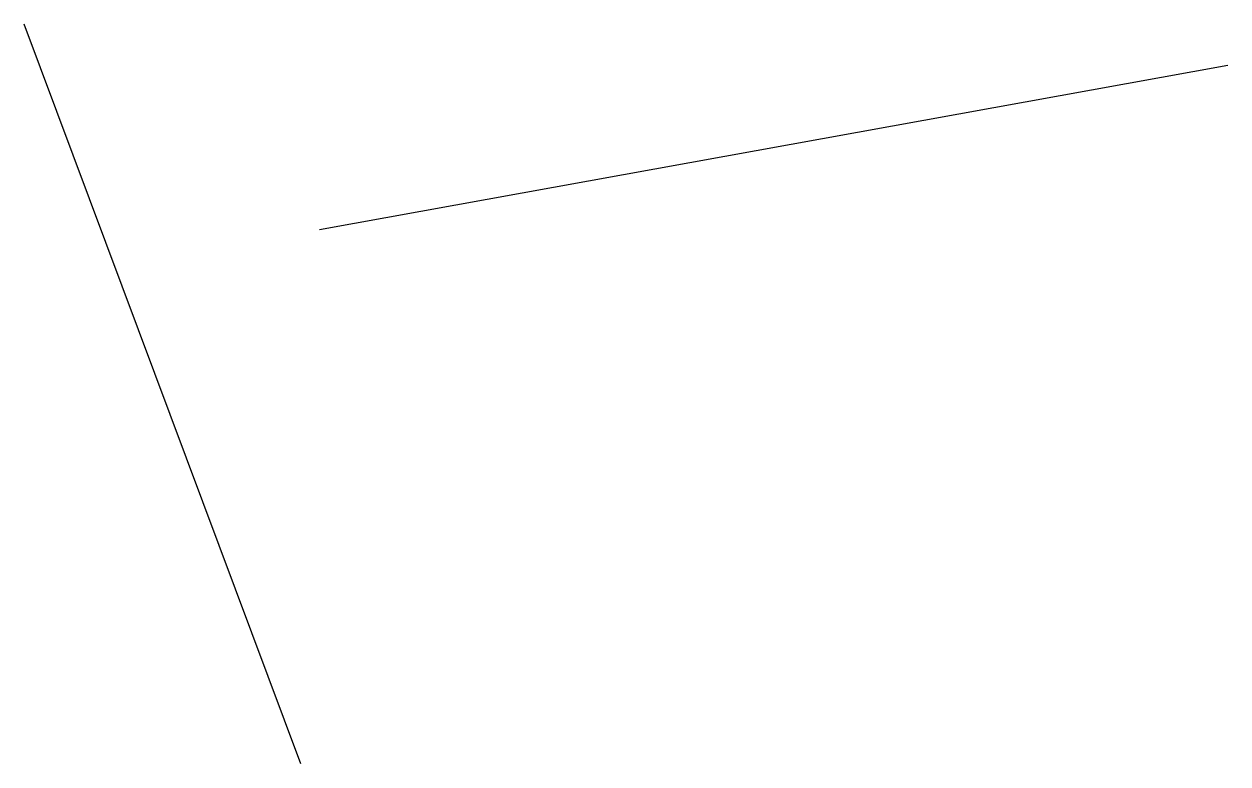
# Model space of a CAD drawing. Header units: millimetres. Extents: x 17.9 to 99.3, y 3.7 to 53.8.
import ezdxf

# ---------------------------------------------------------------- set-up
doc = ezdxf.new("R2010")
doc.units = ezdxf.units.MM
doc.layers.add('Layer_1', color=7, linetype='CONTINUOUS')

msp = doc.modelspace()

# ---------------------------------------------------------------- linework, layer by layer
at = {"layer": 'Layer_1', "color": 7}
for points in [[(36.651064, 3.720002), (17.946383, 53.76766)], [(37.914894, 39.865532), (99.33702, 50.987234)]]:
    msp.add_lwpolyline(points, dxfattribs=at)

doc.saveas('drawing.dxf')
